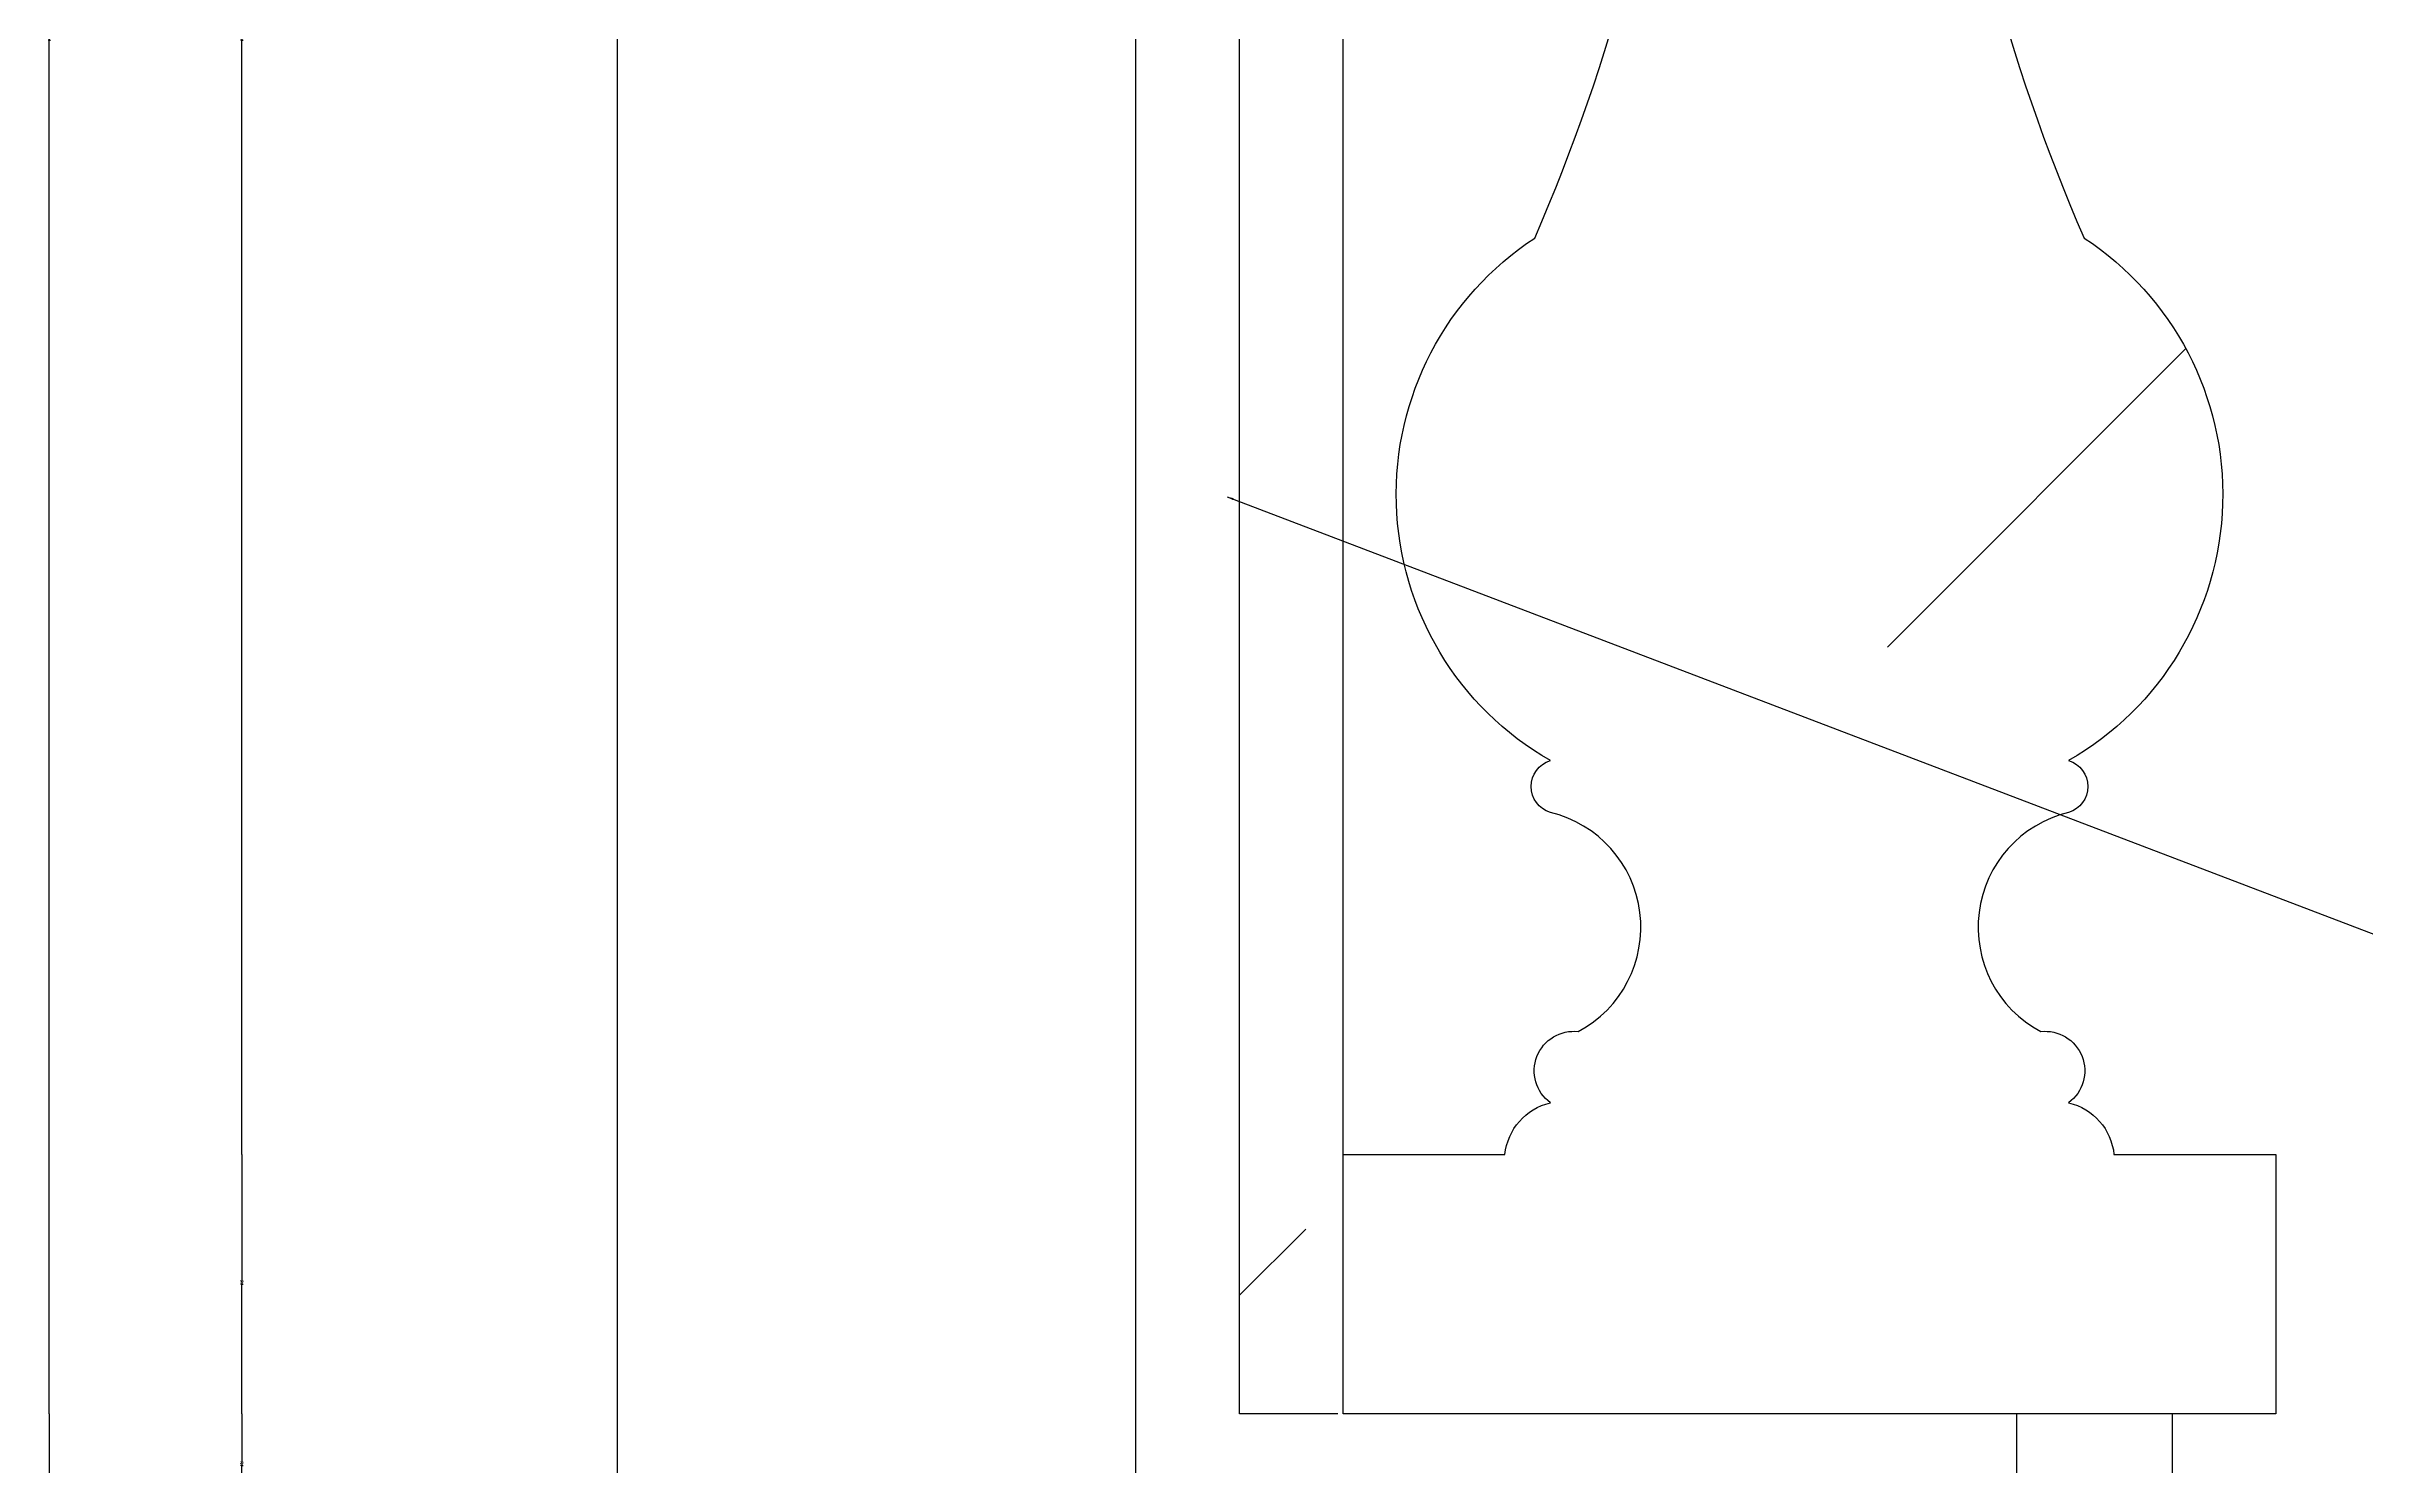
# Model space of a CAD drawing. Header units: metres. Extents: x 186 to 5383, y 145 to 6983.
# Drawn here: x 3780 to 4676, y 1481 to 2029 of the extents above; entities that cross this region are included whole.
import ezdxf

# ---------------------------------------------------------------- set-up
doc = ezdxf.new("R2010")
doc.units = ezdxf.units.M
for name, color, linetype in [('2', 2, 'Continuous'), ('4', 4, 'Continuous'), ('BH', 3, 'Continuous'), ('DIM', 3, 'Continuous')]:
    doc.layers.add(name, color=color, linetype=linetype)
doc.dimstyles.get("Standard").update_dxf_attribs({"dimtxt": 2.5, "dimasz": 2.5, "dimexe": 1.25, "dimexo": 0.625, "dimtad": 1, "dimcen": 2.5, "dimazin": 3, "dimtfac": 1, "dimtmove": 0, "dimatfit": 3})

# ---------------------------------------------------------------- blocks, each defined once
blk = doc.blocks.new('*D47')
for p, q in [((3855.81, 2461.09), (3855.81, 2031.09)), ((3855.56, 2031.09), (3855.31, 2031.09)), ((3855.81, 1601.09), (3855.81, 2031.09)), ((3855.81, 2031.09), (3855.81, 2031.09)), ((3856.06, 2031.09), (3856.31, 2031.09))]:
    blk.add_line(p, q)
at = {"layer": 'Defpoints'}
for p in [(3855.81, 2461.09), (3855.81, 2031.09), (3855.81, 1601.09)]:
    blk.add_point(p, dxfattribs=at)
at = {"layer": 'DIM', "insert": (3855.81, 2032.215), "char_height": 1, "attachment_point": 5}
blk.add_mtext('430', dxfattribs=at)
blk = doc.blocks.new('*D48')
for p, q in [((3781.56, 2561.09), (3781.56, 2031.09)), ((3781.31, 2031.09), (3781.06, 2031.09)), ((3781.56, 1501.09), (3781.56, 2031.09)), ((3781.56, 2031.09), (3781.56, 2031.09)), ((3781.81, 2031.09), (3782.06, 2031.09))]:
    blk.add_line(p, q)
at = {"layer": 'Defpoints'}
for p in [(3781.56, 2561.09), (3781.56, 2031.09), (3781.56, 1501.09)]:
    blk.add_point(p, dxfattribs=at)
at = {"layer": 'DIM', "insert": (3781.56, 2032.215), "char_height": 1, "attachment_point": 5}
blk.add_mtext('530', dxfattribs=at)
blk = doc.blocks.new('*D50')
for p, q in [((3781.56, 1501.09), (3781.56, 1201.09)), ((3781.31, 1201.09), (3781.06, 1201.09)), ((3781.56, 901.09), (3781.56, 1201.09)), ((3781.56, 1201.09), (3781.56, 1201.09)), ((3781.81, 1201.09), (3782.06, 1201.09))]:
    blk.add_line(p, q)
at = {"layer": 'Defpoints'}
for p in [(3781.56, 1501.09), (3781.56, 1201.09), (3781.56, 901.09)]:
    blk.add_point(p, dxfattribs=at)
at = {"layer": 'DIM', "insert": (3781.56, 1202.215), "char_height": 1, "attachment_point": 5}
blk.add_mtext('300', dxfattribs=at)
blk = doc.blocks.new('*D51')
for p, q in [((3855.81, 1501.09), (3855.81, 1481.09)), ((3855.56, 1481.09), (3855.31, 1481.09)), ((3855.81, 1461.09), (3855.81, 1481.09)), ((3855.81, 1481.09), (3855.81, 1481.09)), ((3856.06, 1481.09), (3856.31, 1481.09))]:
    blk.add_line(p, q)
at = {"layer": 'Defpoints'}
for p in [(3855.81, 1501.09), (3855.81, 1481.09), (3855.81, 1461.09)]:
    blk.add_point(p, dxfattribs=at)
at = {"layer": 'DIM', "insert": (3855.81, 1482.215), "char_height": 1, "attachment_point": 5}
blk.add_mtext('20', dxfattribs=at)
blk = doc.blocks.new('*D52')
for p, q in [((3855.81, 1601.09), (3855.81, 1551.09)), ((3855.56, 1551.09), (3855.31, 1551.09)), ((3855.81, 1501.09), (3855.81, 1551.09)), ((3855.81, 1551.09), (3855.81, 1551.09)), ((3856.06, 1551.09), (3856.31, 1551.09))]:
    blk.add_line(p, q)
at = {"layer": 'Defpoints'}
for p in [(3855.81, 1601.09), (3855.81, 1551.09), (3855.81, 1501.09)]:
    blk.add_point(p, dxfattribs=at)
at = {"layer": 'DIM', "insert": (3855.81, 1552.215), "char_height": 1, "attachment_point": 5}
blk.add_mtext('50', dxfattribs=at)

msp = doc.modelspace()

# ---------------------------------------------------------------- hatches: boundary and pattern name
at = {"layer": 'BH'}
h = msp.add_hatch(dxfattribs=at)
h.set_pattern_fill('ANSI33', scale=200)
h.paths.add_polyline_path([(4640.88, 2601.09), (4660.88, 2601.09), (4660.88, 2701.09), (4240.88, 2701.09), (4240.88, 2681.09), (4060.88, 2681.09), (4060.88, 2701.09), (3960.88, 2701.09), (3960.88, 2561.09), (4640.88, 2561.09)])
h.paths.add_polyline_path([(4518.1, 2391.03), (4548.2, 2392.69, 0.78), (4546.12, 2438.75, -0.06), (4543.26, 2439.17, -0.03), (4546.12, 2438.75, 0.88), (4549.41, 2461.09), (4543.26, 2461.09, -0.14), (4549.41, 2461.09), (4620.88, 2461.09), (4620.88, 2561.09), (4300.88, 2561.09), (4300.88, 2461.09), (4372.35, 2461.09, -0.14), (4378.49, 2461.09), (4372.35, 2461.09, 0.88), (4375.64, 2438.75, -0.03), (4378.49, 2439.17, -0.06), (4375.64, 2438.75, 0.78), (4373.56, 2392.69), (4403.66, 2391.03, -0.15), (4354.88, 1954.7, 0.56), (4360.88, 1753.09, 0.74), (4360.88, 1733.09, -0.69), (4371.65, 1648.55, 0.77), (4360.88, 1621.09, 0.32), (4343.36, 1601.09), (4280.88, 1601.09), (4280.88, 1501.09), (4640.88, 1501.09), (4640.88, 1601.09), (4578.4, 1601.09, 0.32), (4560.88, 1621.09, 0.77), (4550.11, 1648.55, -0.69), (4560.88, 1733.09, 0.74), (4560.88, 1753.09, 0.56), (4566.87, 1954.7, -0.15)])
h.paths.add_polyline_path([(4280.88, 2561.09), (4240.88, 2561.09), (4240.88, 1501.09), (4280.88, 1501.09)])
h = msp.add_hatch(dxfattribs=at)
h.set_pattern_fill('ANSI31', scale=1000)
h.paths.add_polyline_path([(4000.88, 901.09), (4500.88, 901.09), (4500.88, 1461.09), (4200.88, 1461.09), (4200.88, 2561.09), (4000.88, 2561.09)])
h = msp.add_hatch(dxfattribs=at)
h.set_pattern_fill('AR-CONC', scale=10)
h.paths.add_polyline_path([(4200.88, 1461.09), (4500.88, 1461.09), (4500.88, 901.09), (4540.88, 901.09), (4540.88, 1501.09), (4460.88, 1501.09), (4280.88, 1501.09), (4240.88, 1501.09), (4240.88, 2561.09), (4200.88, 2561.09)])
h = msp.add_hatch(dxfattribs=at)
h.set_pattern_fill('ANSI33', scale=200)
h.paths.add_polyline_path([(4640.88, 1461.09), (4600.88, 1461.09), (4600.88, 1501.09), (4540.88, 1501.09), (4540.88, 901.09), (4640.88, 901.09)])

# ---------------------------------------------------------------- linework, layer by layer
at = {"layer": '2'}
msp.add_lwpolyline([(4500.88, 901.09), (4500.88, 1461.09), (4200.88, 1461.09), (4200.88, 2561.09)], dxfattribs=at)
at = {"layer": '4'}
for p, q in [((4000.88, 901.09), (4000.88, 2561.09)), ((4240.88, 1501.09), (4240.88, 2561.09)), ((4280.88, 1501.09), (4280.88, 2561.09)), ((4278.79, 1501.09), (4240.88, 1501.09)), ((4540.88, 901.09), (4540.88, 1501.09))]:
    msp.add_line(p, q, dxfattribs=at)
msp.add_lwpolyline([(4518.1, 2391.03, 0.15), (4566.87, 1954.7, -0.56), (4560.88, 1753.09, -0.74), (4560.88, 1733.09, 0.69), (4550.11, 1648.55, -0.77), (4560.88, 1621.09, -0.32), (4578.4, 1601.09), (4640.88, 1601.09), (4640.88, 1501.09), (4460.88, 1501.09), (4280.88, 1501.09), (4280.88, 1601.09), (4343.36, 1601.09, -0.32), (4360.88, 1621.09, -0.77), (4371.65, 1648.55, 0.69), (4360.88, 1733.09, -0.74), (4360.88, 1753.09, -0.56), (4354.88, 1954.7, 0.15), (4403.66, 2391.03)], format="xyb", dxfattribs=at)
msp.add_lwpolyline([(4600.88, 1501.09), (4600.88, 1461.09), (4640.88, 1461.09), (4640.88, 901.09)], dxfattribs=at)

# ---------------------------------------------------------------- dimensions: what is measured, and where the dimension line sits
at = {"layer": 'DIM'}
for base, p1, p2, text, picture, middle in [((3781.56, 2031.09), (3781.56, 2561.09), (3781.56, 1501.09), '530', '*D48', (3781.56, 2032.215)), ((3855.81, 2031.09), (3855.81, 2461.09), (3855.81, 1601.09), '430', '*D47', (3855.81, 2032.215)), ((3855.81, 1551.09), (3855.81, 1601.09), (3855.81, 1501.09), '50', '*D52', (3855.81, 1552.215)), ((3781.56, 1201.09), (3781.56, 1501.09), (3781.56, 901.09), '300', '*D50', (3781.56, 1202.215)), ((3855.81, 1481.09), (3855.81, 1501.09), (3855.81, 1461.09), '20', '*D51', (3855.81, 1482.215))]:
    dim = msp.add_linear_dim(base=base, p1=p1, p2=p2, text=text, dimstyle='Standard', dxfattribs=at)
    dim.commit()
    dim.dimension.update_dxf_attribs({"geometry": picture, "text_midpoint": middle})

# ---------------------------------------------------------------- leaders
msp.add_leader([(4236.13, 1854.87), (4768.09, 1651.93)], dimstyle='Standard', dxfattribs=at)

doc.saveas('drawing.dxf')
